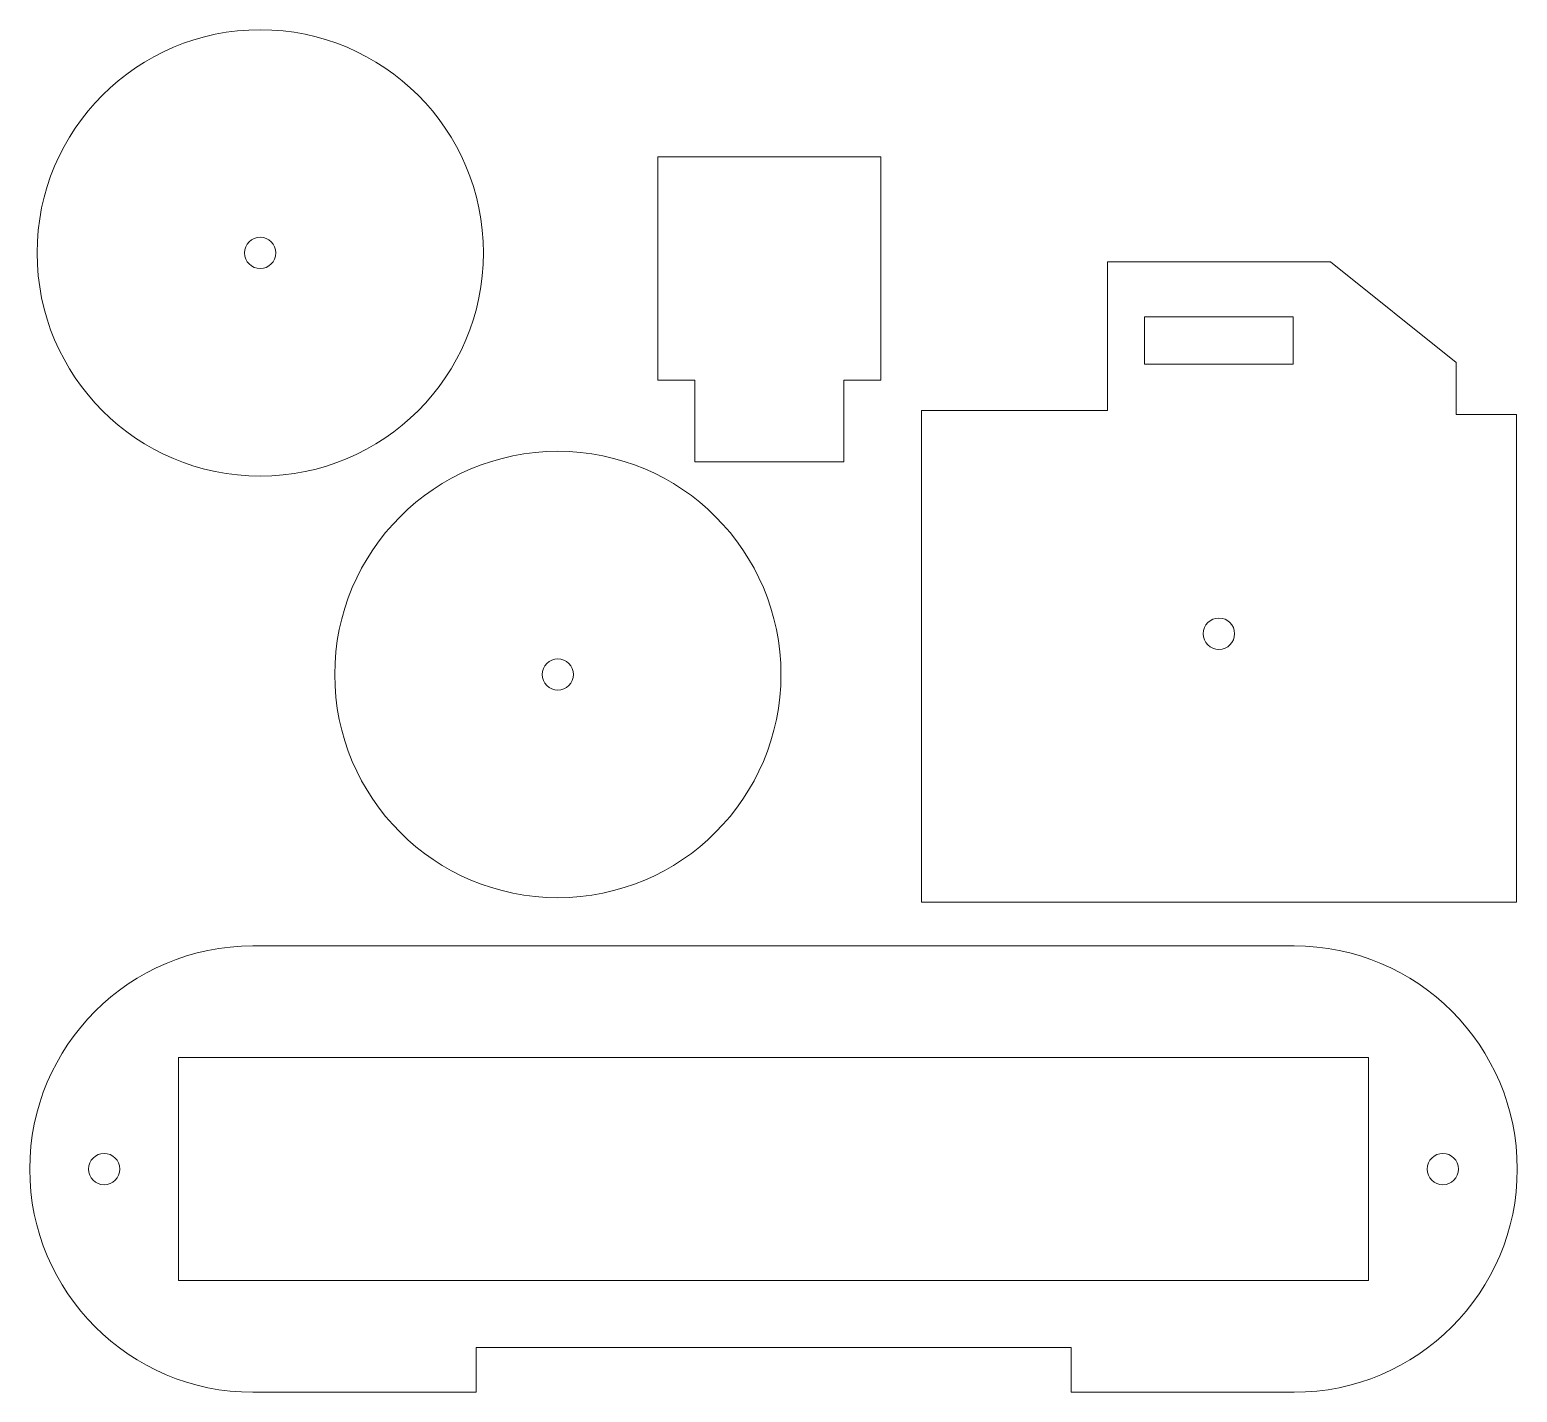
# Model space of a CAD drawing. Header units: centimetres. Extents: x -34.6 to 30.5, y -3.3 to 7.
# Drawn here: x 6.63 to 16.63, y -3.1 to 6.05 of the extents above; entities that cross this region are included whole.
import ezdxf

# ---------------------------------------------------------------- set-up
doc = ezdxf.new("R2010")
doc.units = ezdxf.units.CM
doc.header["$MEASUREMENT"] = 0
doc.layers.add('layer 1', color=7, linetype='Continuous')

msp = doc.modelspace()

# ---------------------------------------------------------------- linework, layer by layer
at = {"layer": 'layer 1', "color": 250, "lineweight": 9}
for points, knots in [([(8.18048, 6.05252), (9.0089, 6.05252), (9.68048, 5.38094), (9.68048, 4.55252), (9.68048, 4.55252), (9.68048, 3.7241), (9.0089, 3.05252), (8.18048, 3.05252), (8.18048, 3.05252), (7.35206, 3.05252), (6.68048, 3.7241), (6.68048, 4.55252), (6.68048, 4.55252), (6.68048, 5.38094), (7.35206, 6.05252), (8.18048, 6.05252)], [0, 0, 0, 0, 0.2, 0.2, 0.2, 0.2, 0.4, 0.4, 0.4, 0.4, 0.6, 0.6, 0.6, 0.6, 1, 1, 1, 1]), ([(12.10279, 3.6984), (12.10279, 3.6984), (12.10279, 3.1484), (12.10279, 3.1484), (12.10279, 3.1484), (12.10279, 3.1484), (11.10279, 3.1484), (11.10279, 3.1484), (11.10279, 3.1484), (11.10279, 3.1484), (11.10279, 3.6984), (11.10279, 3.6984), (11.10279, 3.6984), (11.10279, 3.6984), (10.85279, 3.6984), (10.85279, 3.6984), (10.85279, 3.6984), (10.85279, 3.6984), (10.85279, 5.1984), (10.85279, 5.1984), (10.85279, 5.1984), (10.85279, 5.1984), (12.35279, 5.1984), (12.35279, 5.1984), (12.35279, 5.1984), (12.35279, 5.1984), (12.35279, 3.6984), (12.35279, 3.6984), (12.35279, 3.6984), (12.35279, 3.6984), (12.10279, 3.6984), (12.10279, 3.6984)], [0, 0, 0, 0, 0.1111111, 0.1111111, 0.1111111, 0.1111111, 0.2222222, 0.2222222, 0.2222222, 0.2222222, 0.3333333, 0.3333333, 0.3333333, 0.3333333, 0.4444444, 0.4444444, 0.4444444, 0.4444444, 0.5555556, 0.5555556, 0.5555556, 0.5555556, 0.6666667, 0.6666667, 0.6666667, 0.6666667, 0.7777778, 0.7777778, 0.7777778, 0.7777778, 1, 1, 1, 1]), ([(8.18048, 4.65752), (8.23847, 4.65752), (8.28548, 4.61051), (8.28548, 4.55252), (8.28548, 4.55252), (8.28548, 4.49453), (8.23847, 4.44752), (8.18048, 4.44752), (8.18048, 4.44752), (8.12249, 4.44752), (8.07548, 4.49453), (8.07548, 4.55252), (8.07548, 4.55252), (8.07548, 4.61051), (8.12249, 4.65752), (8.18048, 4.65752)], [0, 0, 0, 0, 0.2, 0.2, 0.2, 0.2, 0.4, 0.4, 0.4, 0.4, 0.6, 0.6, 0.6, 0.6, 1, 1, 1, 1]), ([(16.62554, 3.46734), (16.62554, 3.46734), (16.62554, 0.49346), (16.62554, 0.49346), (16.62554, 0.49346), (16.62554, 0.49346), (16.62553, 0.49346), (16.62553, 0.49346), (16.62553, 0.49346), (16.62553, 0.49346), (16.62553, 0.18846), (16.62553, 0.18846), (16.62553, 0.18846), (16.62553, 0.18846), (12.62554, 0.18846), (12.62554, 0.18846), (12.62554, 0.18846), (12.62554, 0.18846), (12.62554, 0.49346), (12.62554, 0.49346), (12.62554, 0.49346), (12.62554, 0.49346), (12.62554, 0.49846), (12.62554, 0.49846), (12.62554, 0.49846), (12.62554, 0.49846), (12.62554, 3.49346), (12.62554, 3.49346), (12.62554, 3.49346), (12.62554, 3.49346), (13.87554, 3.49346), (13.87554, 3.49346), (13.87554, 3.49346), (13.87554, 3.49346), (13.87554, 4.49346), (13.87554, 4.49346), (13.87554, 4.49346), (13.87554, 4.49346), (15.37554, 4.49346), (15.37554, 4.49346), (15.37554, 4.49346), (15.37554, 4.49346), (16.2214, 3.81677), (16.2214, 3.81677), (16.2214, 3.81677), (16.2214, 3.81677), (16.2214, 3.46734), (16.2214, 3.46734), (16.2214, 3.46734), (16.2214, 3.46734), (16.62554, 3.46734), (16.62554, 3.46734)], [0, 0, 0, 0, 0.0714286, 0.0714286, 0.0714286, 0.0714286, 0.1428571, 0.1428571, 0.1428571, 0.1428571, 0.2142857, 0.2142857, 0.2142857, 0.2142857, 0.2857143, 0.2857143, 0.2857143, 0.2857143, 0.3571429, 0.3571429, 0.3571429, 0.3571429, 0.4285714, 0.4285714, 0.4285714, 0.4285714, 0.5, 0.5, 0.5, 0.5, 0.5714286, 0.5714286, 0.5714286, 0.5714286, 0.6428571, 0.6428571, 0.6428571, 0.6428571, 0.7142857, 0.7142857, 0.7142857, 0.7142857, 0.7857143, 0.7857143, 0.7857143, 0.7857143, 0.8571429, 0.8571429, 0.8571429, 0.8571429, 1, 1, 1, 1]), ([(14.12554, 4.12408), (14.12554, 4.12408), (15.12554, 4.12408), (15.12554, 4.12408), (15.12554, 4.12408), (15.12554, 4.12408), (15.12554, 3.80408), (15.12554, 3.80408), (15.12554, 3.80408), (15.12554, 3.80408), (14.12554, 3.80408), (14.12554, 3.80408), (14.12554, 3.80408), (14.12554, 3.80408), (14.12554, 4.12408), (14.12554, 4.12408)], [0, 0, 0, 0, 0.2, 0.2, 0.2, 0.2, 0.4, 0.4, 0.4, 0.4, 0.6, 0.6, 0.6, 0.6, 1, 1, 1, 1]), ([(10.18109, 3.21933), (11.00951, 3.21933), (11.68109, 2.54775), (11.68109, 1.71933), (11.68109, 1.71933), (11.68109, 0.89091), (11.00951, 0.21933), (10.18109, 0.21933), (10.18109, 0.21933), (9.35267, 0.21933), (8.68109, 0.89091), (8.68109, 1.71933), (8.68109, 1.71933), (8.68109, 2.54775), (9.35267, 3.21933), (10.18109, 3.21933)], [0, 0, 0, 0, 0.2, 0.2, 0.2, 0.2, 0.4, 0.4, 0.4, 0.4, 0.6, 0.6, 0.6, 0.6, 1, 1, 1, 1]), ([(14.62554, 2.09846), (14.68353, 2.09846), (14.73054, 2.05145), (14.73054, 1.99346), (14.73054, 1.99346), (14.73054, 1.93547), (14.68353, 1.88846), (14.62554, 1.88846), (14.62554, 1.88846), (14.56755, 1.88846), (14.52054, 1.93547), (14.52054, 1.99346), (14.52054, 1.99346), (14.52054, 2.05145), (14.56755, 2.09846), (14.62554, 2.09846)], [0, 0, 0, 0, 0.2, 0.2, 0.2, 0.2, 0.4, 0.4, 0.4, 0.4, 0.6, 0.6, 0.6, 0.6, 1, 1, 1, 1]), ([(10.18109, 1.82433), (10.23908, 1.82433), (10.28609, 1.77732), (10.28609, 1.71933), (10.28609, 1.71933), (10.28609, 1.66134), (10.23908, 1.61433), (10.18109, 1.61433), (10.18109, 1.61433), (10.1231, 1.61433), (10.07609, 1.66134), (10.07609, 1.71933), (10.07609, 1.71933), (10.07609, 1.77732), (10.1231, 1.82433), (10.18109, 1.82433)], [0, 0, 0, 0, 0.2, 0.2, 0.2, 0.2, 0.4, 0.4, 0.4, 0.4, 0.6, 0.6, 0.6, 0.6, 1, 1, 1, 1]), ([(8.13094, -0.10446), (8.13094, -0.10446), (15.13094, -0.10446), (15.13094, -0.10446), (15.13094, -0.10446), (15.95936, -0.10446), (16.63094, -0.77603), (16.63094, -1.60446), (16.63094, -1.60446), (16.63094, -2.43289), (15.95936, -3.10446), (15.13094, -3.10446), (15.13094, -3.10446), (15.13094, -3.10446), (13.63094, -3.10446), (13.63094, -3.10446), (13.63094, -3.10446), (13.63094, -3.10446), (13.63094, -2.80446), (13.63094, -2.80446), (13.63094, -2.80446), (13.63094, -2.80446), (9.63094, -2.80446), (9.63094, -2.80446), (9.63094, -2.80446), (9.63094, -2.80446), (9.63094, -3.10446), (9.63094, -3.10446), (9.63094, -3.10446), (9.63094, -3.10446), (8.13094, -3.10446), (8.13094, -3.10446), (8.13094, -3.10446), (7.30252, -3.10446), (6.63094, -2.43289), (6.63094, -1.60446), (6.63094, -1.60446), (6.63094, -0.77603), (7.30252, -0.10446), (8.13094, -0.10446)], [0, 0, 0, 0, 0.0909091, 0.0909091, 0.0909091, 0.0909091, 0.1818182, 0.1818182, 0.1818182, 0.1818182, 0.2727273, 0.2727273, 0.2727273, 0.2727273, 0.3636364, 0.3636364, 0.3636364, 0.3636364, 0.4545455, 0.4545455, 0.4545455, 0.4545455, 0.5454545, 0.5454545, 0.5454545, 0.5454545, 0.6363636, 0.6363636, 0.6363636, 0.6363636, 0.7272727, 0.7272727, 0.7272727, 0.7272727, 0.8181818, 0.8181818, 0.8181818, 0.8181818, 1, 1, 1, 1]), ([(7.63094, -0.85446), (7.63094, -0.85446), (15.63094, -0.85446), (15.63094, -0.85446), (15.63094, -0.85446), (15.63094, -0.85446), (15.63094, -2.35446), (15.63094, -2.35446), (15.63094, -2.35446), (15.63094, -2.35446), (7.63094, -2.35446), (7.63094, -2.35446), (7.63094, -2.35446), (7.63094, -2.35446), (7.63094, -0.85446), (7.63094, -0.85446)], [0, 0, 0, 0, 0.2, 0.2, 0.2, 0.2, 0.4, 0.4, 0.4, 0.4, 0.6, 0.6, 0.6, 0.6, 1, 1, 1, 1]), ([(7.13094, -1.49946), (7.18893, -1.49946), (7.23594, -1.54647), (7.23594, -1.60446), (7.23594, -1.60446), (7.23594, -1.66245), (7.18893, -1.70946), (7.13094, -1.70946), (7.13094, -1.70946), (7.07295, -1.70946), (7.02594, -1.66245), (7.02594, -1.60446), (7.02594, -1.60446), (7.02594, -1.54647), (7.07295, -1.49946), (7.13094, -1.49946)], [0, 0, 0, 0, 0.2, 0.2, 0.2, 0.2, 0.4, 0.4, 0.4, 0.4, 0.6, 0.6, 0.6, 0.6, 1, 1, 1, 1]), ([(16.13094, -1.49946), (16.18893, -1.49946), (16.23594, -1.54647), (16.23594, -1.60446), (16.23594, -1.60446), (16.23594, -1.66245), (16.18893, -1.70946), (16.13094, -1.70946), (16.13094, -1.70946), (16.07295, -1.70946), (16.02594, -1.66245), (16.02594, -1.60446), (16.02594, -1.60446), (16.02594, -1.54647), (16.07295, -1.49946), (16.13094, -1.49946)], [0, 0, 0, 0, 0.2, 0.2, 0.2, 0.2, 0.4, 0.4, 0.4, 0.4, 0.6, 0.6, 0.6, 0.6, 1, 1, 1, 1])]:
    msp.add_open_spline(points, degree=3, knots=knots, dxfattribs=at)

doc.saveas('drawing.dxf')
